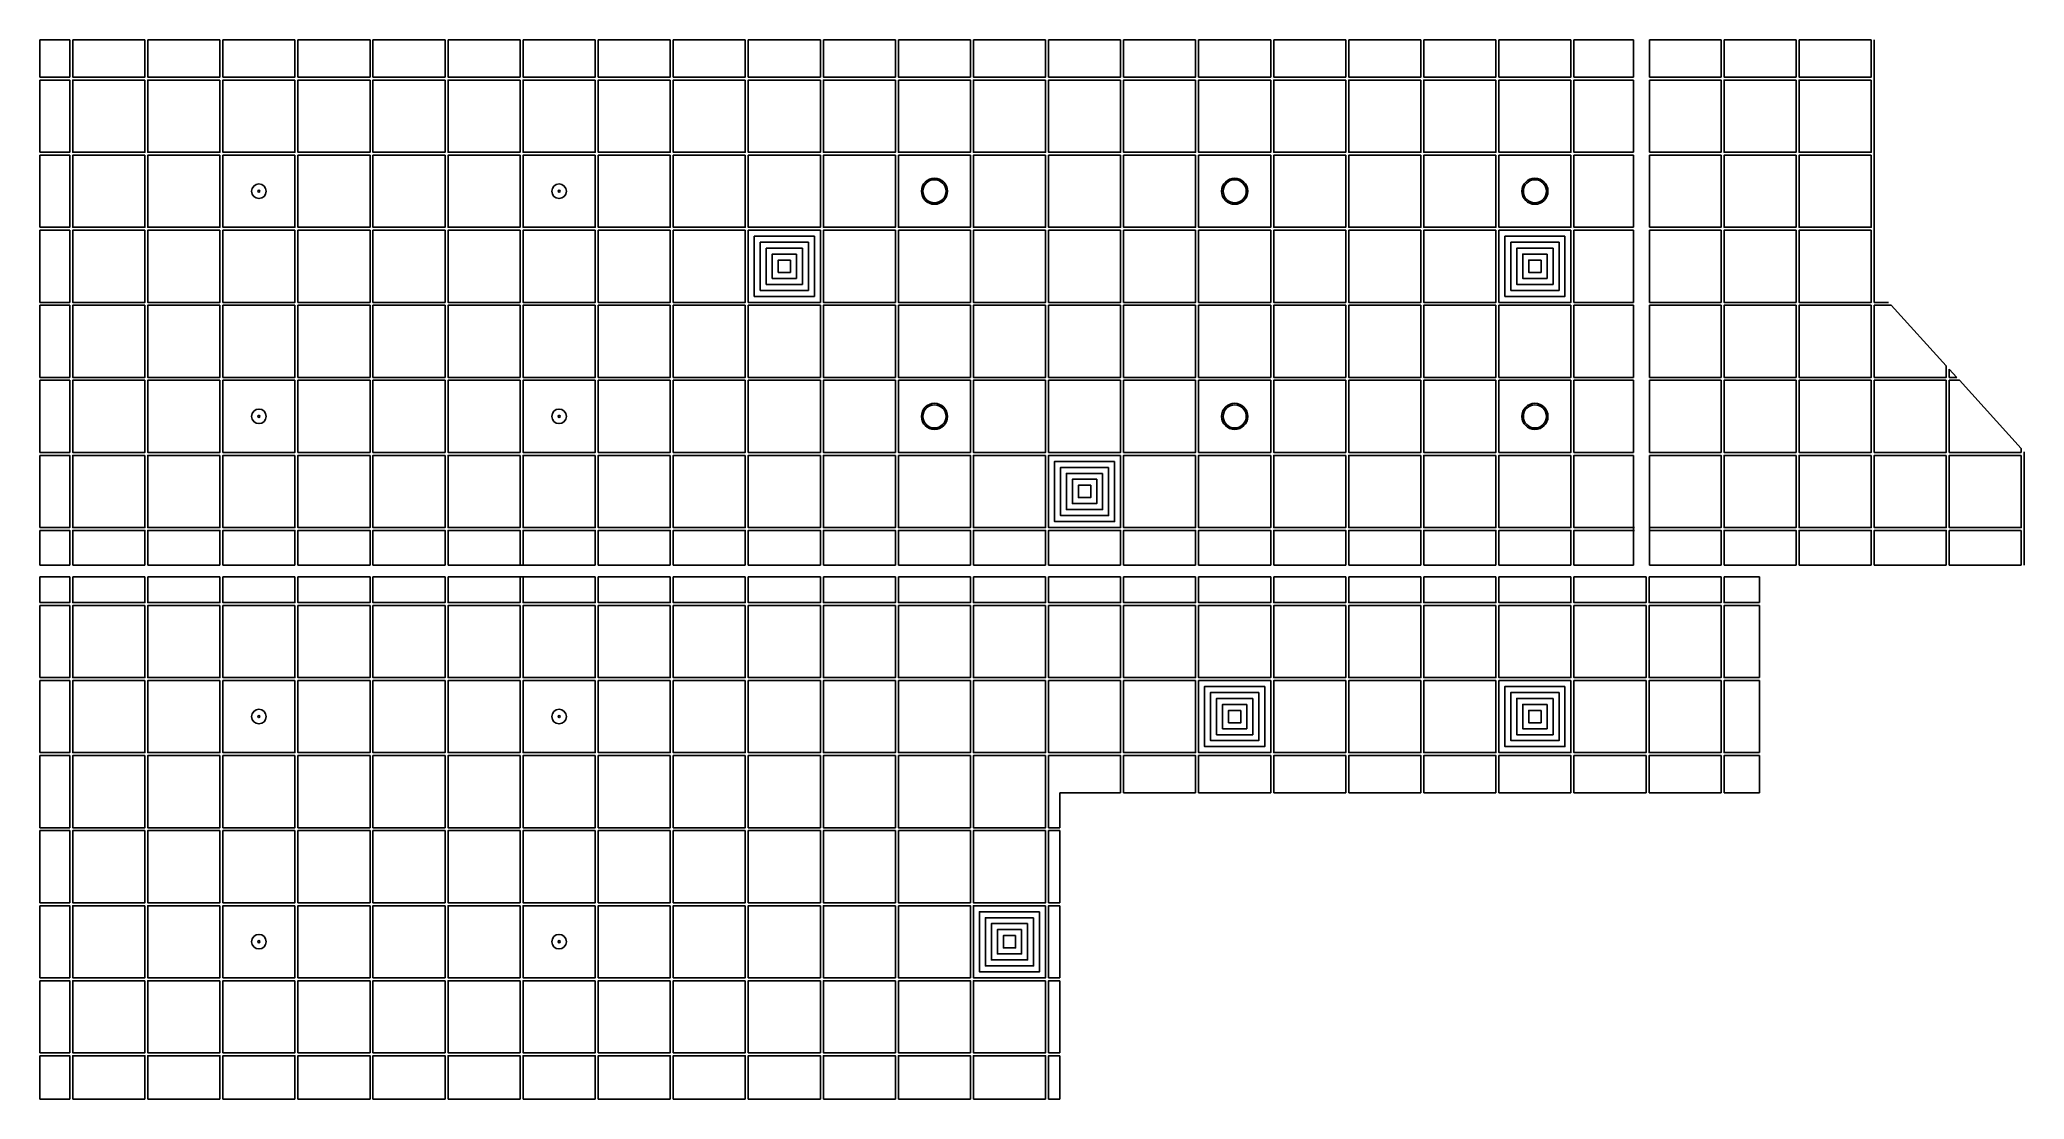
# Model space of a CAD drawing. Header units: inches. Extents: x 0 to 664, y -5 to 350.
import ezdxf

# ---------------------------------------------------------------- set-up
doc = ezdxf.new("R2010")
doc.units = ezdxf.units.IN
doc.header["$LTSCALE"] = 20
doc.layers.add('celing', color=142, linetype='Continuous')
doc.layers.add('light', color=141, linetype='Continuous')

msp = doc.modelspace()

# ---------------------------------------------------------------- linework, layer by layer
at = {"layer": 'celing'}
for p, q in [((0, 349.5), (0, 336.97)), ((0, 349.5), (10.06, 349.5)), ((11.06, 349.5), (35.17, 349.5)), ((36.17, 349.5), (60.28, 349.5)), ((61.28, 349.5), (85.38, 349.5)), ((86.38, 349.5), (110.49, 349.5)), ((111.49, 349.5), (135.6, 349.5)), ((136.6, 349.5), (160.71, 349.5)), ((161.71, 349.5), (185.81, 349.5)), ((186.81, 349.5), (210.92, 349.5)), ((211.92, 349.5), (236.03, 349.5)), ((237.03, 349.5), (261.13, 349.5)), ((262.13, 349.5), (286.24, 349.5)), ((287.24, 349.5), (311.35, 349.5)), ((312.35, 349.5), (336.46, 349.5)), ((337.46, 349.5), (361.56, 349.5)), ((362.56, 349.5), (386.67, 349.5)), ((387.67, 349.5), (411.78, 349.5)), ((412.78, 349.5), (436.88, 349.5)), ((437.88, 349.5), (461.99, 349.5)), ((462.99, 349.5), (487.1, 349.5)), ((488.1, 349.5), (512.21, 349.5)), ((513.21, 349.5), (533.17, 349.5)), ((533.17, 336.97), (533.17, 349.5)), ((538.5, 336.97), (538.5, 349.5)), ((538.5, 349.5), (562.42, 349.5)), ((563.42, 349.5), (587.53, 349.5)), ((588.53, 349.5), (612.63, 349.5)), ((613.63, 349.5), (613.63, 261.63)), ((0, 335.97), (0, 311.85)), ((533.17, 311.85), (533.17, 335.97)), ((538.5, 311.85), (538.5, 335.97)), ((0, 310.85), (0, 286.73)), ((533.17, 286.73), (533.17, 310.85)), ((538.5, 286.73), (538.5, 310.85)), ((0, 285.75), (0, 261.63)), ((533.17, 261.63), (533.17, 285.75)), ((0, 260.63), (0, 236.51)), ((533.17, 236.51), (533.17, 260.63)), ((538.5, 236.51), (538.5, 260.63)), ((613.63, 261.63), (618.41, 261.63)), ((0, 235.54), (0, 211.42)), ((533.17, 211.42), (533.17, 235.54)), ((538.5, 211.42), (538.5, 235.54)), ((638.74, 211.42), (638.74, 235.54)), ((638.74, 235.54), (642.14, 235.54)), ((662.85, 212.77), (662.85, 211.42)), ((0, 210.42), (0, 186.3)), ((533.17, 173.75), (533.17, 210.42)), ((538.5, 173.75), (538.5, 210.42)), ((662.85, 211.42), (638.74, 211.42)), ((0, 185.32), (0, 173.75)), ((662.85, 185.32), (638.74, 185.32)), ((638.74, 185.32), (638.74, 173.75)), ((662.85, 173.75), (662.85, 185.32)), ((10.06, 173.75), (0, 173.75)), ((35.17, 173.75), (11.06, 173.75)), ((60.28, 173.75), (36.17, 173.75)), ((85.38, 173.75), (61.28, 173.75)), ((110.49, 173.75), (86.38, 173.75)), ((135.6, 173.75), (111.49, 173.75)), ((185.81, 173.75), (136.6, 173.75)), ((210.92, 173.75), (186.81, 173.75)), ((236.03, 173.75), (211.92, 173.75)), ((261.13, 173.75), (237.03, 173.75)), ((286.24, 173.75), (262.13, 173.75)), ((311.35, 173.75), (287.24, 173.75)), ((336.46, 173.75), (312.35, 173.75)), ((361.56, 173.75), (337.46, 173.75)), ((386.67, 173.75), (362.56, 173.75)), ((411.78, 173.75), (387.67, 173.75)), ((436.88, 173.75), (412.78, 173.75)), ((461.99, 173.75), (437.88, 173.75)), ((487.1, 173.75), (462.99, 173.75)), ((512.21, 173.75), (488.1, 173.75)), ((533.17, 173.75), (513.21, 173.75)), ((538.5, 173.75), (562.42, 173.75)), ((563.42, 173.75), (575.25, 173.75)), ((0, 169.75), (0, 161.2)), ((10.06, 169.75), (0, 169.75)), ((35.17, 169.75), (11.06, 169.75)), ((60.28, 169.75), (36.17, 169.75)), ((85.38, 169.75), (61.28, 169.75)), ((110.49, 169.75), (86.38, 169.75)), ((135.6, 169.75), (111.49, 169.75)), ((185.81, 169.75), (136.6, 169.75)), ((210.92, 169.75), (186.81, 169.75)), ((236.03, 169.75), (211.92, 169.75)), ((261.13, 169.75), (237.03, 169.75)), ((286.24, 169.75), (262.13, 169.75)), ((311.35, 169.75), (287.24, 169.75)), ((336.46, 169.75), (312.35, 169.75)), ((361.56, 169.75), (337.46, 169.75)), ((386.67, 169.75), (362.56, 169.75)), ((411.78, 169.75), (387.67, 169.75)), ((436.88, 169.75), (412.78, 169.75)), ((461.99, 169.75), (437.88, 169.75)), ((487.1, 169.75), (462.99, 169.75)), ((512.21, 169.75), (488.1, 169.75)), ((537.31, 169.75), (513.21, 169.75)), ((562.42, 169.75), (538.31, 169.75)), ((575.25, 169.75), (563.42, 169.75)), ((575.25, 169.75), (575.25, 161.2)), ((0, 160.2), (0, 136.08)), ((575.25, 160.2), (575.25, 136.08)), ((0, 135.11), (0, 110.99)), ((575.25, 135.11), (575.25, 110.99)), ((0, 109.99), (0, 85.87)), ((575.25, 109.99), (575.25, 97.5)), ((341.25, 97.5), (361.56, 97.5)), ((341.25, 97.5), (341.25, 85.87)), ((362.56, 97.5), (386.67, 97.5)), ((387.67, 97.5), (411.78, 97.5)), ((412.78, 97.5), (436.88, 97.5)), ((437.88, 97.5), (461.99, 97.5)), ((462.99, 97.5), (487.1, 97.5)), ((488.1, 97.5), (512.21, 97.5)), ((513.21, 97.5), (537.31, 97.5)), ((538.31, 97.5), (562.42, 97.5)), ((563.42, 97.5), (575.25, 97.5)), ((0, 84.89), (0, 60.77)), ((341.25, 84.89), (341.25, 60.77)), ((0, 59.77), (0, 35.65)), ((341.25, 59.77), (341.25, 35.65)), ((0, 34.68), (0, 10.56)), ((341.25, 34.68), (341.25, 10.56)), ((0, 9.56), (0, -5)), ((341.25, 9.56), (341.25, -5)), ((0, -5), (10.06, -5)), ((11.06, -5), (35.17, -5)), ((36.17, -5), (60.28, -5)), ((61.28, -5), (85.38, -5)), ((86.38, -5), (110.49, -5)), ((111.49, -5), (135.6, -5)), ((136.6, -5), (160.71, -5)), ((161.71, -5), (185.81, -5)), ((186.81, -5), (210.92, -5)), ((211.92, -5), (236.03, -5)), ((237.03, -5), (261.13, -5)), ((262.13, -5), (286.24, -5)), ((287.24, -5), (311.35, -5)), ((312.35, -5), (336.46, -5)), ((337.46, -5), (341.25, -5))]:
    msp.add_line(p, q, dxfattribs=at)
for points in [[(0, 336.97), (10.06, 336.97), (10.06, 349.5)], [(11.06, 349.5), (11.06, 336.97), (35.17, 336.97), (35.17, 349.5)], [(36.17, 349.5), (36.17, 336.97), (60.28, 336.97), (60.28, 349.5)], [(61.28, 349.5), (61.28, 336.97), (85.38, 336.97), (85.38, 349.5)], [(86.38, 349.5), (86.38, 336.97), (110.49, 336.97), (110.49, 349.5)], [(111.49, 349.5), (111.49, 336.97), (135.6, 336.97), (135.6, 349.5)], [(136.6, 349.5), (136.6, 336.97), (160.71, 336.97), (160.71, 349.5)], [(161.71, 349.5), (161.71, 336.97), (185.81, 336.97), (185.81, 349.5)], [(186.81, 349.5), (186.81, 336.97), (210.92, 336.97), (210.92, 349.5)], [(211.92, 349.5), (211.92, 336.97), (236.03, 336.97), (236.03, 349.5)], [(237.03, 349.5), (237.03, 336.97), (261.13, 336.97), (261.13, 349.5)], [(262.13, 349.5), (262.13, 336.97), (286.24, 336.97), (286.24, 349.5)], [(311.35, 349.5), (311.35, 336.97), (287.24, 336.97), (287.24, 349.5)], [(312.35, 349.5), (312.35, 336.97), (336.46, 336.97), (336.46, 349.5)], [(337.46, 349.5), (337.46, 336.97), (361.56, 336.97), (361.56, 349.5)], [(362.56, 349.5), (362.56, 336.97), (386.67, 336.97), (386.67, 349.5)], [(387.67, 349.5), (387.67, 336.97), (411.78, 336.97), (411.78, 349.5)], [(412.78, 349.5), (412.78, 336.97), (436.88, 336.97), (436.88, 349.5)], [(437.88, 349.5), (437.88, 336.97), (461.99, 336.97), (461.99, 349.5)], [(462.99, 349.5), (462.99, 336.97), (487.1, 336.97), (487.1, 349.5)], [(488.1, 349.5), (488.1, 336.97), (512.21, 336.97), (512.21, 349.5)], [(513.21, 349.5), (513.21, 336.97), (533.17, 336.97)], [(538.5, 336.97), (562.42, 336.97), (562.42, 349.5)], [(563.42, 349.5), (563.42, 336.97), (587.53, 336.97), (587.53, 349.5)], [(588.53, 349.5), (588.53, 336.97), (612.63, 336.97), (612.63, 349.5)], [(0, 311.85), (10.06, 311.85), (10.06, 335.97), (0, 335.97)], [(533.17, 335.97), (513.21, 335.97), (513.21, 311.85), (533.17, 311.85)], [(538.5, 311.85), (562.42, 311.85), (562.42, 335.97), (538.5, 335.97)], [(0, 286.73), (10.06, 286.73), (10.06, 310.85), (0, 310.85)], [(533.17, 310.85), (513.21, 310.85), (513.21, 286.73), (533.17, 286.73)], [(538.5, 286.73), (562.42, 286.73), (562.42, 310.85), (538.5, 310.85)], [(0, 261.63), (10.06, 261.63), (10.06, 285.75), (0, 285.75)], [(533.17, 285.75), (513.21, 285.75), (513.21, 261.63), (533.17, 261.63)], [(538.5, 285.75), (538.5, 261.63)], [(538.5, 261.63), (562.42, 261.63), (562.42, 285.75), (538.5, 285.75)], [(0, 236.51), (10.06, 236.51), (10.06, 260.63), (0, 260.63)], [(533.17, 260.63), (513.21, 260.63), (513.21, 236.51), (533.17, 236.51)], [(538.5, 236.51), (562.42, 236.51), (562.42, 260.63), (538.5, 260.63)], [(619.32, 260.63), (613.63, 260.63), (613.63, 236.51), (637.74, 236.51), (637.74, 240.37)], [(619.32, 260.63), (637.74, 240.37)], [(638.74, 239.27), (638.74, 236.51), (641.25, 236.51)], [(638.74, 239.27), (641.25, 236.51)], [(0, 211.42), (10.06, 211.42), (10.06, 235.54), (0, 235.54)], [(533.17, 235.54), (513.21, 235.54), (513.21, 211.42), (533.17, 211.42)], [(538.5, 211.42), (562.42, 211.42), (562.42, 235.54), (538.5, 235.54)], [(642.14, 235.54), (662.85, 212.77)], [(0, 186.3), (10.06, 186.3), (10.06, 210.42), (0, 210.42)], [(533.17, 210.42), (513.21, 210.42), (513.21, 186.3), (533.5, 186.3)], [(538.5, 186.3), (562.42, 186.3), (562.42, 210.42), (538.5, 210.42)], [(663.85, 211.67), (663.85, 173.75)], [(10.06, 173.75), (10.06, 185.32), (0, 185.32)], [(35.17, 173.75), (35.17, 185.32), (11.06, 185.32), (11.06, 173.75)], [(60.28, 173.75), (60.28, 185.32), (36.17, 185.32), (36.17, 173.75)], [(85.38, 173.75), (85.38, 185.32), (61.28, 185.32), (61.28, 173.75)], [(110.49, 173.75), (110.49, 185.32), (86.38, 185.32), (86.38, 173.75)], [(135.6, 173.75), (135.6, 185.32), (111.49, 185.32), (111.49, 173.75)], [(160.71, 173.75), (160.71, 185.32), (136.6, 185.32), (136.6, 173.75)], [(185.81, 173.75), (185.81, 185.32), (161.71, 185.32), (161.71, 173.75)], [(210.92, 173.75), (210.92, 185.32), (186.81, 185.32), (186.81, 173.75)], [(236.03, 173.75), (236.03, 185.32), (211.92, 185.32), (211.92, 173.75)], [(261.13, 173.75), (261.13, 185.32), (237.03, 185.32), (237.03, 173.75)], [(286.24, 173.75), (286.24, 185.32), (262.13, 185.32), (262.13, 173.75)], [(287.24, 173.75), (287.24, 185.32), (311.35, 185.32), (311.35, 173.75)], [(336.46, 173.75), (336.46, 185.32), (312.35, 185.32), (312.35, 173.75)], [(361.56, 173.75), (361.56, 185.32), (337.46, 185.32), (337.46, 173.75)], [(386.67, 173.75), (386.67, 185.32), (362.56, 185.32), (362.56, 173.75)], [(411.78, 173.75), (411.78, 185.32), (387.67, 185.32), (387.67, 173.75)], [(436.88, 173.75), (436.88, 185.32), (412.78, 185.32), (412.78, 173.75)], [(461.99, 173.75), (461.99, 185.32), (437.88, 185.32), (437.88, 173.75)], [(487.1, 173.75), (487.1, 185.32), (462.99, 185.32), (462.99, 173.75)], [(512.21, 173.75), (512.21, 185.32), (488.1, 185.32), (488.1, 173.75)], [(533.5, 185.32), (513.21, 185.32), (513.21, 173.75)], [(562.42, 173.75), (562.42, 185.32), (538.5, 185.32)], [(587.53, 173.75), (587.53, 185.32), (563.42, 185.32), (563.42, 173.75)], [(612.63, 173.75), (612.63, 185.32), (588.53, 185.32), (588.53, 173.75)], [(637.74, 173.75), (637.74, 185.32), (613.63, 185.32), (613.63, 173.75)], [(587.53, 173.75), (575.25, 173.75)], [(612.63, 173.75), (588.53, 173.75)], [(637.74, 173.75), (613.63, 173.75)], [(662.85, 173.75), (638.74, 173.75)], [(0, 161.2), (10.06, 161.2), (10.06, 169.75)], [(11.06, 169.75), (11.06, 161.2), (35.17, 161.2), (35.17, 169.75)], [(36.17, 169.75), (36.17, 161.2), (60.28, 161.2), (60.28, 169.75)], [(61.28, 169.75), (61.28, 161.2), (85.38, 161.2), (85.38, 169.75)], [(86.38, 169.75), (86.38, 161.2), (110.49, 161.2), (110.49, 169.75)], [(111.49, 169.75), (111.49, 161.2), (135.6, 161.2), (135.6, 169.75)], [(136.6, 169.75), (136.6, 161.2), (160.71, 161.2), (160.71, 169.75)], [(161.71, 169.75), (161.71, 161.2), (185.81, 161.2), (185.81, 169.75)], [(186.81, 169.75), (186.81, 161.2), (210.92, 161.2), (210.92, 169.75)], [(211.92, 169.75), (211.92, 161.2), (236.03, 161.2), (236.03, 169.75)], [(237.03, 169.75), (237.03, 161.2), (261.13, 161.2), (261.13, 169.75)], [(262.13, 169.75), (262.13, 161.2), (286.24, 161.2), (286.24, 169.75)], [(311.35, 169.75), (311.35, 161.2), (287.24, 161.2), (287.24, 169.75)], [(312.35, 169.75), (312.35, 161.2), (336.46, 161.2), (336.46, 169.75)], [(337.46, 169.75), (337.46, 161.2), (361.56, 161.2), (361.56, 169.75)], [(362.56, 169.75), (362.56, 161.2), (386.67, 161.2), (386.67, 169.75)], [(387.67, 169.75), (387.67, 161.2), (411.78, 161.2), (411.78, 169.75)], [(412.78, 169.75), (412.78, 161.2), (436.88, 161.2), (436.88, 169.75)], [(437.88, 169.75), (437.88, 161.2), (461.99, 161.2), (461.99, 169.75)], [(462.99, 169.75), (462.99, 161.2), (487.1, 161.2), (487.1, 169.75)], [(488.1, 169.75), (488.1, 161.2), (512.21, 161.2), (512.21, 169.75)], [(513.21, 169.75), (513.21, 161.2), (537.31, 161.2), (537.31, 169.75)], [(538.31, 169.75), (538.31, 161.2), (562.42, 161.2), (562.42, 169.75)], [(563.42, 169.75), (563.42, 161.2), (575.25, 161.2)], [(0, 136.08), (10.06, 136.08), (10.06, 160.2), (0, 160.2)], [(575.25, 160.2), (563.42, 160.2), (563.42, 136.08), (575.25, 136.08)], [(0, 110.99), (10.06, 110.99), (10.06, 135.11), (0, 135.11)], [(575.25, 135.11), (563.42, 135.11), (563.42, 110.99), (575.25, 110.99)], [(0, 85.87), (10.06, 85.87), (10.06, 109.99), (0, 109.99)], [(361.56, 97.5), (361.56, 109.99), (337.46, 109.99), (337.46, 85.87), (341.25, 85.87)], [(386.67, 97.5), (386.67, 109.99), (362.56, 109.99), (362.56, 97.5)], [(411.78, 97.5), (411.78, 109.99), (387.67, 109.99), (387.67, 97.5)], [(436.88, 97.5), (436.88, 109.99), (412.78, 109.99), (412.78, 97.5)], [(461.99, 97.5), (461.99, 109.99), (437.88, 109.99), (437.88, 97.5)], [(487.1, 97.5), (487.1, 109.99), (462.99, 109.99), (462.99, 97.5)], [(512.21, 97.5), (512.21, 109.99), (488.1, 109.99), (488.1, 97.5)], [(537.31, 97.5), (537.31, 109.99), (513.21, 109.99), (513.21, 97.5)], [(562.42, 97.5), (562.42, 109.99), (538.31, 109.99), (538.31, 97.5)], [(575.25, 109.99), (563.42, 109.99), (563.42, 97.5)], [(0, 60.77), (10.06, 60.77), (10.06, 84.89), (0, 84.89)], [(341.25, 84.89), (337.46, 84.89), (337.46, 60.77), (341.25, 60.77)], [(0, 35.65), (10.06, 35.65), (10.06, 59.77), (0, 59.77)], [(341.25, 59.77), (337.46, 59.77), (337.46, 35.65), (341.25, 35.65)], [(0, 10.56), (10.06, 10.56), (10.06, 34.68), (0, 34.68)], [(341.25, 34.68), (337.46, 34.68), (337.46, 10.56), (341.25, 10.56)], [(10.06, -5), (10.06, 9.56), (0, 9.56)], [(35.17, -5), (35.17, 9.56), (11.06, 9.56), (11.06, -5)], [(60.28, -5), (60.28, 9.56), (36.17, 9.56), (36.17, -5)], [(85.38, -5), (85.38, 9.56), (61.28, 9.56), (61.28, -5)], [(110.49, -5), (110.49, 9.56), (86.38, 9.56), (86.38, -5)], [(135.6, -5), (135.6, 9.56), (111.49, 9.56), (111.49, -5)], [(160.71, -5), (160.71, 9.56), (136.6, 9.56), (136.6, -5)], [(185.81, -5), (185.81, 9.56), (161.71, 9.56), (161.71, -5)], [(210.92, -5), (210.92, 9.56), (186.81, 9.56), (186.81, -5)], [(236.03, -5), (236.03, 9.56), (211.92, 9.56), (211.92, -5)], [(261.13, -5), (261.13, 9.56), (237.03, 9.56), (237.03, -5)], [(286.24, -5), (286.24, 9.56), (262.13, 9.56), (262.13, -5)], [(287.24, -5), (287.24, 9.56), (311.35, 9.56), (311.35, -5)], [(336.46, -5), (336.46, 9.56), (312.35, 9.56), (312.35, -5)], [(341.25, 9.56), (337.46, 9.56), (337.46, -5)]]:
    msp.add_lwpolyline(points, dxfattribs=at)
for points in [[(35.17, 335.97), (11.06, 335.97), (11.06, 311.85), (35.17, 311.85)], [(60.28, 335.97), (36.17, 335.97), (36.17, 311.85), (60.28, 311.85)], [(85.38, 335.97), (61.28, 335.97), (61.28, 311.85), (85.38, 311.85)], [(110.49, 335.97), (86.38, 335.97), (86.38, 311.85), (110.49, 311.85)], [(135.6, 335.97), (111.49, 335.97), (111.49, 311.85), (135.6, 311.85)], [(160.71, 335.97), (136.6, 335.97), (136.6, 311.85), (160.71, 311.85)], [(185.81, 335.97), (161.71, 335.97), (161.71, 311.85), (185.81, 311.85)], [(210.92, 335.97), (186.81, 335.97), (186.81, 311.85), (210.92, 311.85)], [(236.03, 335.97), (211.92, 335.97), (211.92, 311.85), (236.03, 311.85)], [(261.13, 335.97), (237.03, 335.97), (237.03, 311.85), (261.13, 311.85)], [(286.24, 335.97), (262.13, 335.97), (262.13, 311.85), (286.24, 311.85)], [(287.24, 335.97), (311.35, 335.97), (311.35, 311.85), (287.24, 311.85)], [(336.46, 335.97), (312.35, 335.97), (312.35, 311.85), (336.46, 311.85)], [(361.56, 335.97), (337.46, 335.97), (337.46, 311.85), (361.56, 311.85)], [(386.67, 335.97), (362.56, 335.97), (362.56, 311.85), (386.67, 311.85)], [(411.78, 335.97), (387.67, 335.97), (387.67, 311.85), (411.78, 311.85)], [(436.88, 335.97), (412.78, 335.97), (412.78, 311.85), (436.88, 311.85)], [(461.99, 335.97), (437.88, 335.97), (437.88, 311.85), (461.99, 311.85)], [(487.1, 335.97), (462.99, 335.97), (462.99, 311.85), (487.1, 311.85)], [(512.21, 335.97), (488.1, 335.97), (488.1, 311.85), (512.21, 311.85)], [(587.53, 335.97), (563.42, 335.97), (563.42, 311.85), (587.53, 311.85)], [(612.63, 335.97), (588.53, 335.97), (588.53, 311.85), (612.63, 311.85)], [(35.17, 310.85), (11.06, 310.85), (11.06, 286.73), (35.17, 286.73)], [(60.28, 310.85), (36.17, 310.85), (36.17, 286.73), (60.28, 286.73)], [(85.38, 310.85), (61.28, 310.85), (61.28, 286.73), (85.38, 286.73)], [(110.49, 310.85), (86.38, 310.85), (86.38, 286.73), (110.49, 286.73)], [(135.6, 310.85), (111.49, 310.85), (111.49, 286.73), (135.6, 286.73)], [(160.71, 310.85), (136.6, 310.85), (136.6, 286.73), (160.71, 286.73)], [(185.81, 310.85), (161.71, 310.85), (161.71, 286.73), (185.81, 286.73)], [(210.92, 310.85), (186.81, 310.85), (186.81, 286.73), (210.92, 286.73)], [(236.03, 310.85), (211.92, 310.85), (211.92, 286.73), (236.03, 286.73)], [(261.13, 310.85), (237.03, 310.85), (237.03, 286.73), (261.13, 286.73)], [(286.24, 310.85), (262.13, 310.85), (262.13, 286.73), (286.24, 286.73)], [(287.24, 310.85), (311.35, 310.85), (311.35, 286.73), (287.24, 286.73)], [(336.46, 310.85), (312.35, 310.85), (312.35, 286.73), (336.46, 286.73)], [(361.56, 310.85), (337.46, 310.85), (337.46, 286.73), (361.56, 286.73)], [(386.67, 310.85), (362.56, 310.85), (362.56, 286.73), (386.67, 286.73)], [(411.78, 310.85), (387.67, 310.85), (387.67, 286.73), (411.78, 286.73)], [(436.88, 310.85), (412.78, 310.85), (412.78, 286.73), (436.88, 286.73)], [(461.99, 310.85), (437.88, 310.85), (437.88, 286.73), (461.99, 286.73)], [(487.1, 310.85), (462.99, 310.85), (462.99, 286.73), (487.1, 286.73)], [(512.21, 310.85), (488.1, 310.85), (488.1, 286.73), (512.21, 286.73)], [(587.53, 310.85), (563.42, 310.85), (563.42, 286.73), (587.53, 286.73)], [(612.63, 310.85), (588.53, 310.85), (588.53, 286.73), (612.63, 286.73)], [(35.17, 285.75), (11.06, 285.75), (11.06, 261.63), (35.17, 261.63)], [(60.28, 285.75), (36.17, 285.75), (36.17, 261.63), (60.28, 261.63)], [(85.38, 285.75), (61.28, 285.75), (61.28, 261.63), (85.38, 261.63)], [(110.49, 285.75), (86.38, 285.75), (86.38, 261.63), (110.49, 261.63)], [(135.6, 285.75), (111.49, 285.75), (111.49, 261.63), (135.6, 261.63)], [(160.71, 285.75), (136.6, 285.75), (136.6, 261.63), (160.71, 261.63)], [(185.81, 285.75), (161.71, 285.75), (161.71, 261.63), (185.81, 261.63)], [(210.92, 285.75), (186.81, 285.75), (186.81, 261.63), (210.92, 261.63)], [(236.03, 285.75), (211.92, 285.75), (211.92, 261.63), (236.03, 261.63)], [(261.13, 285.75), (237.03, 285.75), (237.03, 261.63), (261.13, 261.63)], [(286.24, 285.75), (262.13, 285.75), (262.13, 261.63), (286.24, 261.63)], [(287.24, 285.75), (311.35, 285.75), (311.35, 261.63), (287.24, 261.63)], [(336.46, 285.75), (312.35, 285.75), (312.35, 261.63), (336.46, 261.63)], [(361.56, 285.75), (337.46, 285.75), (337.46, 261.63), (361.56, 261.63)], [(386.67, 285.75), (362.56, 285.75), (362.56, 261.63), (386.67, 261.63)], [(411.78, 285.75), (387.67, 285.75), (387.67, 261.63), (411.78, 261.63)], [(436.88, 285.75), (412.78, 285.75), (412.78, 261.63), (436.88, 261.63)], [(461.99, 285.75), (437.88, 285.75), (437.88, 261.63), (461.99, 261.63)], [(487.1, 285.75), (462.99, 285.75), (462.99, 261.63), (487.1, 261.63)], [(512.21, 285.75), (488.1, 285.75), (488.1, 261.63), (512.21, 261.63)], [(587.53, 285.75), (563.42, 285.75), (563.42, 261.63), (587.53, 261.63)], [(612.63, 285.75), (588.53, 285.75), (588.53, 261.63), (612.63, 261.63)], [(35.17, 260.63), (11.06, 260.63), (11.06, 236.51), (35.17, 236.51)], [(60.28, 260.63), (36.17, 260.63), (36.17, 236.51), (60.28, 236.51)], [(85.38, 260.63), (61.28, 260.63), (61.28, 236.51), (85.38, 236.51)], [(110.49, 260.63), (86.38, 260.63), (86.38, 236.51), (110.49, 236.51)], [(135.6, 260.63), (111.49, 260.63), (111.49, 236.51), (135.6, 236.51)], [(160.71, 260.63), (136.6, 260.63), (136.6, 236.51), (160.71, 236.51)], [(185.81, 260.63), (161.71, 260.63), (161.71, 236.51), (185.81, 236.51)], [(210.92, 260.63), (186.81, 260.63), (186.81, 236.51), (210.92, 236.51)], [(236.03, 260.63), (211.92, 260.63), (211.92, 236.51), (236.03, 236.51)], [(261.13, 260.63), (237.03, 260.63), (237.03, 236.51), (261.13, 236.51)], [(286.24, 260.63), (262.13, 260.63), (262.13, 236.51), (286.24, 236.51)], [(287.24, 260.63), (311.35, 260.63), (311.35, 236.51), (287.24, 236.51)], [(336.46, 260.63), (312.35, 260.63), (312.35, 236.51), (336.46, 236.51)], [(361.56, 260.63), (337.46, 260.63), (337.46, 236.51), (361.56, 236.51)], [(386.67, 260.63), (362.56, 260.63), (362.56, 236.51), (386.67, 236.51)], [(411.78, 260.63), (387.67, 260.63), (387.67, 236.51), (411.78, 236.51)], [(436.88, 260.63), (412.78, 260.63), (412.78, 236.51), (436.88, 236.51)], [(461.99, 260.63), (437.88, 260.63), (437.88, 236.51), (461.99, 236.51)], [(487.1, 260.63), (462.99, 260.63), (462.99, 236.51), (487.1, 236.51)], [(512.21, 260.63), (488.1, 260.63), (488.1, 236.51), (512.21, 236.51)], [(587.53, 260.63), (563.42, 260.63), (563.42, 236.51), (587.53, 236.51)], [(612.63, 260.63), (588.53, 260.63), (588.53, 236.51), (612.63, 236.51)], [(35.17, 235.54), (11.06, 235.54), (11.06, 211.42), (35.17, 211.42)], [(60.28, 235.54), (36.17, 235.54), (36.17, 211.42), (60.28, 211.42)], [(85.38, 235.54), (61.28, 235.54), (61.28, 211.42), (85.38, 211.42)], [(110.49, 235.54), (86.38, 235.54), (86.38, 211.42), (110.49, 211.42)], [(135.6, 235.54), (111.49, 235.54), (111.49, 211.42), (135.6, 211.42)], [(160.71, 235.54), (136.6, 235.54), (136.6, 211.42), (160.71, 211.42)], [(185.81, 235.54), (161.71, 235.54), (161.71, 211.42), (185.81, 211.42)], [(210.92, 235.54), (186.81, 235.54), (186.81, 211.42), (210.92, 211.42)], [(236.03, 235.54), (211.92, 235.54), (211.92, 211.42), (236.03, 211.42)], [(261.13, 235.54), (237.03, 235.54), (237.03, 211.42), (261.13, 211.42)], [(286.24, 235.54), (262.13, 235.54), (262.13, 211.42), (286.24, 211.42)], [(287.24, 235.54), (311.35, 235.54), (311.35, 211.42), (287.24, 211.42)], [(336.46, 235.54), (312.35, 235.54), (312.35, 211.42), (336.46, 211.42)], [(361.56, 235.54), (337.46, 235.54), (337.46, 211.42), (361.56, 211.42)], [(386.67, 235.54), (362.56, 235.54), (362.56, 211.42), (386.67, 211.42)], [(411.78, 235.54), (387.67, 235.54), (387.67, 211.42), (411.78, 211.42)], [(436.88, 235.54), (412.78, 235.54), (412.78, 211.42), (436.88, 211.42)], [(461.99, 235.54), (437.88, 235.54), (437.88, 211.42), (461.99, 211.42)], [(487.1, 235.54), (462.99, 235.54), (462.99, 211.42), (487.1, 211.42)], [(512.21, 235.54), (488.1, 235.54), (488.1, 211.42), (512.21, 211.42)], [(587.53, 235.54), (563.42, 235.54), (563.42, 211.42), (587.53, 211.42)], [(612.63, 235.54), (588.53, 235.54), (588.53, 211.42), (612.63, 211.42)], [(637.74, 235.54), (613.63, 235.54), (613.63, 211.42), (637.74, 211.42)], [(35.17, 210.42), (11.06, 210.42), (11.06, 186.3), (35.17, 186.3)], [(60.28, 210.42), (36.17, 210.42), (36.17, 186.3), (60.28, 186.3)], [(85.38, 210.42), (61.28, 210.42), (61.28, 186.3), (85.38, 186.3)], [(110.49, 210.42), (86.38, 210.42), (86.38, 186.3), (110.49, 186.3)], [(135.6, 210.42), (111.49, 210.42), (111.49, 186.3), (135.6, 186.3)], [(160.71, 210.42), (136.6, 210.42), (136.6, 186.3), (160.71, 186.3)], [(185.81, 210.42), (161.71, 210.42), (161.71, 186.3), (185.81, 186.3)], [(210.92, 210.42), (186.81, 210.42), (186.81, 186.3), (210.92, 186.3)], [(236.03, 210.42), (211.92, 210.42), (211.92, 186.3), (236.03, 186.3)], [(261.13, 210.42), (237.03, 210.42), (237.03, 186.3), (261.13, 186.3)], [(286.24, 210.42), (262.13, 210.42), (262.13, 186.3), (286.24, 186.3)], [(287.24, 210.42), (311.35, 210.42), (311.35, 186.3), (287.24, 186.3)], [(336.46, 210.42), (312.35, 210.42), (312.35, 186.3), (336.46, 186.3)], [(361.56, 210.42), (337.46, 210.42), (337.46, 186.3), (361.56, 186.3)], [(386.67, 210.42), (362.56, 210.42), (362.56, 186.3), (386.67, 186.3)], [(411.78, 210.42), (387.67, 210.42), (387.67, 186.3), (411.78, 186.3)], [(436.88, 210.42), (412.78, 210.42), (412.78, 186.3), (436.88, 186.3)], [(461.99, 210.42), (437.88, 210.42), (437.88, 186.3), (461.99, 186.3)], [(487.1, 210.42), (462.99, 210.42), (462.99, 186.3), (487.1, 186.3)], [(512.21, 210.42), (488.1, 210.42), (488.1, 186.3), (512.21, 186.3)], [(587.53, 210.42), (563.42, 210.42), (563.42, 186.3), (587.53, 186.3)], [(612.63, 210.42), (588.53, 210.42), (588.53, 186.3), (612.63, 186.3)], [(637.74, 210.42), (613.63, 210.42), (613.63, 186.3), (637.74, 186.3)], [(662.85, 210.42), (638.74, 210.42), (638.74, 186.3), (662.85, 186.3)], [(35.17, 160.2), (11.06, 160.2), (11.06, 136.08), (35.17, 136.08)], [(60.28, 160.2), (36.17, 160.2), (36.17, 136.08), (60.28, 136.08)], [(85.38, 160.2), (61.28, 160.2), (61.28, 136.08), (85.38, 136.08)], [(110.49, 160.2), (86.38, 160.2), (86.38, 136.08), (110.49, 136.08)], [(135.6, 160.2), (111.49, 160.2), (111.49, 136.08), (135.6, 136.08)], [(160.71, 160.2), (136.6, 160.2), (136.6, 136.08), (160.71, 136.08)], [(185.81, 160.2), (161.71, 160.2), (161.71, 136.08), (185.81, 136.08)], [(210.92, 160.2), (186.81, 160.2), (186.81, 136.08), (210.92, 136.08)], [(236.03, 160.2), (211.92, 160.2), (211.92, 136.08), (236.03, 136.08)], [(261.13, 160.2), (237.03, 160.2), (237.03, 136.08), (261.13, 136.08)], [(286.24, 160.2), (262.13, 160.2), (262.13, 136.08), (286.24, 136.08)], [(287.24, 160.2), (311.35, 160.2), (311.35, 136.08), (287.24, 136.08)], [(336.46, 160.2), (312.35, 160.2), (312.35, 136.08), (336.46, 136.08)], [(361.56, 160.2), (337.46, 160.2), (337.46, 136.08), (361.56, 136.08)], [(386.67, 160.2), (362.56, 160.2), (362.56, 136.08), (386.67, 136.08)], [(411.78, 160.2), (387.67, 160.2), (387.67, 136.08), (411.78, 136.08)], [(436.88, 160.2), (412.78, 160.2), (412.78, 136.08), (436.88, 136.08)], [(461.99, 160.2), (437.88, 160.2), (437.88, 136.08), (461.99, 136.08)], [(487.1, 160.2), (462.99, 160.2), (462.99, 136.08), (487.1, 136.08)], [(512.21, 160.2), (488.1, 160.2), (488.1, 136.08), (512.21, 136.08)], [(537.31, 160.2), (513.21, 160.2), (513.21, 136.08), (537.31, 136.08)], [(562.42, 160.2), (538.31, 160.2), (538.31, 136.08), (562.42, 136.08)], [(35.17, 135.11), (11.06, 135.11), (11.06, 110.99), (35.17, 110.99)], [(60.28, 135.11), (36.17, 135.11), (36.17, 110.99), (60.28, 110.99)], [(85.38, 135.11), (61.28, 135.11), (61.28, 110.99), (85.38, 110.99)], [(110.49, 135.11), (86.38, 135.11), (86.38, 110.99), (110.49, 110.99)], [(135.6, 135.11), (111.49, 135.11), (111.49, 110.99), (135.6, 110.99)], [(160.71, 135.11), (136.6, 135.11), (136.6, 110.99), (160.71, 110.99)], [(185.81, 135.11), (161.71, 135.11), (161.71, 110.99), (185.81, 110.99)], [(210.92, 135.11), (186.81, 135.11), (186.81, 110.99), (210.92, 110.99)], [(236.03, 135.11), (211.92, 135.11), (211.92, 110.99), (236.03, 110.99)], [(261.13, 135.11), (237.03, 135.11), (237.03, 110.99), (261.13, 110.99)], [(286.24, 135.11), (262.13, 135.11), (262.13, 110.99), (286.24, 110.99)], [(287.24, 135.11), (311.35, 135.11), (311.35, 110.99), (287.24, 110.99)], [(336.46, 135.11), (312.35, 135.11), (312.35, 110.99), (336.46, 110.99)], [(361.56, 135.11), (337.46, 135.11), (337.46, 110.99), (361.56, 110.99)], [(386.67, 135.11), (362.56, 135.11), (362.56, 110.99), (386.67, 110.99)], [(411.78, 135.11), (387.67, 135.11), (387.67, 110.99), (411.78, 110.99)], [(436.88, 135.11), (412.78, 135.11), (412.78, 110.99), (436.88, 110.99)], [(461.99, 135.11), (437.88, 135.11), (437.88, 110.99), (461.99, 110.99)], [(487.1, 135.11), (462.99, 135.11), (462.99, 110.99), (487.1, 110.99)], [(512.21, 135.11), (488.1, 135.11), (488.1, 110.99), (512.21, 110.99)], [(537.31, 135.11), (513.21, 135.11), (513.21, 110.99), (537.31, 110.99)], [(562.42, 135.11), (538.31, 135.11), (538.31, 110.99), (562.42, 110.99)], [(35.17, 109.99), (11.06, 109.99), (11.06, 85.87), (35.17, 85.87)], [(60.28, 109.99), (36.17, 109.99), (36.17, 85.87), (60.28, 85.87)], [(85.38, 109.99), (61.28, 109.99), (61.28, 85.87), (85.38, 85.87)], [(110.49, 109.99), (86.38, 109.99), (86.38, 85.87), (110.49, 85.87)], [(135.6, 109.99), (111.49, 109.99), (111.49, 85.87), (135.6, 85.87)], [(160.71, 109.99), (136.6, 109.99), (136.6, 85.87), (160.71, 85.87)], [(185.81, 109.99), (161.71, 109.99), (161.71, 85.87), (185.81, 85.87)], [(210.92, 109.99), (186.81, 109.99), (186.81, 85.87), (210.92, 85.87)], [(236.03, 109.99), (211.92, 109.99), (211.92, 85.87), (236.03, 85.87)], [(261.13, 109.99), (237.03, 109.99), (237.03, 85.87), (261.13, 85.87)], [(286.24, 109.99), (262.13, 109.99), (262.13, 85.87), (286.24, 85.87)], [(287.24, 109.99), (311.35, 109.99), (311.35, 85.87), (287.24, 85.87)], [(336.46, 109.99), (312.35, 109.99), (312.35, 85.87), (336.46, 85.87)], [(35.17, 84.89), (11.06, 84.89), (11.06, 60.77), (35.17, 60.77)], [(60.28, 84.89), (36.17, 84.89), (36.17, 60.77), (60.28, 60.77)], [(85.38, 84.89), (61.28, 84.89), (61.28, 60.77), (85.38, 60.77)], [(110.49, 84.89), (86.38, 84.89), (86.38, 60.77), (110.49, 60.77)], [(135.6, 84.89), (111.49, 84.89), (111.49, 60.77), (135.6, 60.77)], [(160.71, 84.89), (136.6, 84.89), (136.6, 60.77), (160.71, 60.77)], [(185.81, 84.89), (161.71, 84.89), (161.71, 60.77), (185.81, 60.77)], [(210.92, 84.89), (186.81, 84.89), (186.81, 60.77), (210.92, 60.77)], [(236.03, 84.89), (211.92, 84.89), (211.92, 60.77), (236.03, 60.77)], [(261.13, 84.89), (237.03, 84.89), (237.03, 60.77), (261.13, 60.77)], [(286.24, 84.89), (262.13, 84.89), (262.13, 60.77), (286.24, 60.77)], [(287.24, 84.89), (311.35, 84.89), (311.35, 60.77), (287.24, 60.77)], [(336.46, 84.89), (312.35, 84.89), (312.35, 60.77), (336.46, 60.77)], [(35.17, 59.77), (11.06, 59.77), (11.06, 35.65), (35.17, 35.65)], [(60.28, 59.77), (36.17, 59.77), (36.17, 35.65), (60.28, 35.65)], [(85.38, 59.77), (61.28, 59.77), (61.28, 35.65), (85.38, 35.65)], [(110.49, 59.77), (86.38, 59.77), (86.38, 35.65), (110.49, 35.65)], [(135.6, 59.77), (111.49, 59.77), (111.49, 35.65), (135.6, 35.65)], [(160.71, 59.77), (136.6, 59.77), (136.6, 35.65), (160.71, 35.65)], [(185.81, 59.77), (161.71, 59.77), (161.71, 35.65), (185.81, 35.65)], [(210.92, 59.77), (186.81, 59.77), (186.81, 35.65), (210.92, 35.65)], [(236.03, 59.77), (211.92, 59.77), (211.92, 35.65), (236.03, 35.65)], [(261.13, 59.77), (237.03, 59.77), (237.03, 35.65), (261.13, 35.65)], [(286.24, 59.77), (262.13, 59.77), (262.13, 35.65), (286.24, 35.65)], [(287.24, 59.77), (311.35, 59.77), (311.35, 35.65), (287.24, 35.65)], [(336.46, 59.77), (312.35, 59.77), (312.35, 35.65), (336.46, 35.65)], [(35.17, 34.68), (11.06, 34.68), (11.06, 10.56), (35.17, 10.56)], [(60.28, 34.68), (36.17, 34.68), (36.17, 10.56), (60.28, 10.56)], [(85.38, 34.68), (61.28, 34.68), (61.28, 10.56), (85.38, 10.56)], [(110.49, 34.68), (86.38, 34.68), (86.38, 10.56), (110.49, 10.56)], [(135.6, 34.68), (111.49, 34.68), (111.49, 10.56), (135.6, 10.56)], [(160.71, 34.68), (136.6, 34.68), (136.6, 10.56), (160.71, 10.56)], [(185.81, 34.68), (161.71, 34.68), (161.71, 10.56), (185.81, 10.56)], [(210.92, 34.68), (186.81, 34.68), (186.81, 10.56), (210.92, 10.56)], [(236.03, 34.68), (211.92, 34.68), (211.92, 10.56), (236.03, 10.56)], [(261.13, 34.68), (237.03, 34.68), (237.03, 10.56), (261.13, 10.56)], [(286.24, 34.68), (262.13, 34.68), (262.13, 10.56), (286.24, 10.56)], [(287.24, 34.68), (311.35, 34.68), (311.35, 10.56), (287.24, 10.56)], [(336.46, 34.68), (312.35, 34.68), (312.35, 10.56), (336.46, 10.56)]]:
    msp.add_lwpolyline(points, close=True, dxfattribs=at)
at = {"layer": 'light'}
for points in [[(259.13, 283.75), (239.03, 283.75), (239.03, 263.63), (259.13, 263.63)], [(257.13, 281.75), (241.03, 281.75), (241.03, 265.63), (257.13, 265.63)], [(255.13, 279.75), (243.03, 279.75), (243.03, 267.63), (255.13, 267.63)], [(510.21, 283.75), (490.1, 283.75), (490.1, 263.63), (510.21, 263.63)], [(508.21, 281.75), (492.1, 281.75), (492.1, 265.63), (508.21, 265.63)], [(506.21, 279.75), (494.1, 279.75), (494.1, 267.63), (506.21, 267.63)], [(253.13, 277.75), (245.03, 277.75), (245.03, 269.63), (253.13, 269.63)], [(251.13, 275.75), (247.03, 275.75), (247.03, 271.63), (251.13, 271.63)], [(504.21, 277.75), (496.1, 277.75), (496.1, 269.63), (504.21, 269.63)], [(502.21, 275.75), (498.1, 275.75), (498.1, 271.63), (502.21, 271.63)], [(359.56, 208.42), (339.46, 208.42), (339.46, 188.3), (359.56, 188.3)], [(357.56, 206.42), (341.46, 206.42), (341.46, 190.3), (357.56, 190.3)], [(355.56, 204.42), (343.46, 204.42), (343.46, 192.3), (355.56, 192.3)], [(353.56, 202.42), (345.46, 202.42), (345.46, 194.3), (353.56, 194.3)], [(351.56, 200.42), (347.46, 200.42), (347.46, 196.3), (351.56, 196.3)], [(409.78, 133.11), (389.67, 133.11), (389.67, 112.99), (409.78, 112.99)], [(510.21, 133.11), (490.1, 133.11), (490.1, 112.99), (510.21, 112.99)], [(407.78, 131.11), (391.67, 131.11), (391.67, 114.99), (407.78, 114.99)], [(405.78, 129.11), (393.67, 129.11), (393.67, 116.99), (405.78, 116.99)], [(403.78, 127.11), (395.67, 127.11), (395.67, 118.99), (403.78, 118.99)], [(508.21, 131.11), (492.1, 131.11), (492.1, 114.99), (508.21, 114.99)], [(506.21, 129.11), (494.1, 129.11), (494.1, 116.99), (506.21, 116.99)], [(504.21, 127.11), (496.1, 127.11), (496.1, 118.99), (504.21, 118.99)], [(401.78, 125.11), (397.67, 125.11), (397.67, 120.99), (401.78, 120.99)], [(502.21, 125.11), (498.1, 125.11), (498.1, 120.99), (502.21, 120.99)], [(334.46, 57.77), (314.35, 57.77), (314.35, 37.65), (334.46, 37.65)], [(332.46, 55.77), (316.35, 55.77), (316.35, 39.65), (332.46, 39.65)], [(330.46, 53.77), (318.35, 53.77), (318.35, 41.65), (330.46, 41.65)], [(328.46, 51.77), (320.35, 51.77), (320.35, 43.65), (328.46, 43.65)], [(326.46, 49.77), (322.35, 49.77), (322.35, 45.65), (326.46, 45.65)]]:
    msp.add_lwpolyline(points, close=True, dxfattribs=at)
for centre, radius in [((73.33, 298.79), 2.44), ((73.33, 298.79), 0.336), ((173.76, 298.79), 2.44), ((173.76, 298.79), 0.336), ((299.3, 298.79), 4.37), ((299.3, 298.79), 3.87), ((399.72, 298.79), 4.37), ((399.72, 298.79), 3.87), ((500.15, 298.79), 4.37), ((500.15, 298.79), 3.87), ((73.33, 223.48), 2.44), ((173.76, 223.48), 2.44), ((299.3, 223.48), 4.37), ((299.3, 223.48), 3.87), ((399.72, 223.48), 4.37), ((399.72, 223.48), 3.87), ((500.15, 223.48), 4.37), ((500.15, 223.48), 3.87), ((73.33, 223.48), 0.336), ((173.76, 223.48), 0.336), ((73.33, 123.05), 2.44), ((73.33, 123.05), 0.336), ((173.76, 123.05), 2.44), ((173.76, 123.05), 0.336), ((73.33, 47.74), 2.44), ((73.33, 47.74), 0.336), ((173.76, 47.74), 2.44), ((173.76, 47.74), 0.336)]:
    msp.add_circle(centre, radius, dxfattribs=at)

doc.saveas('drawing.dxf')
